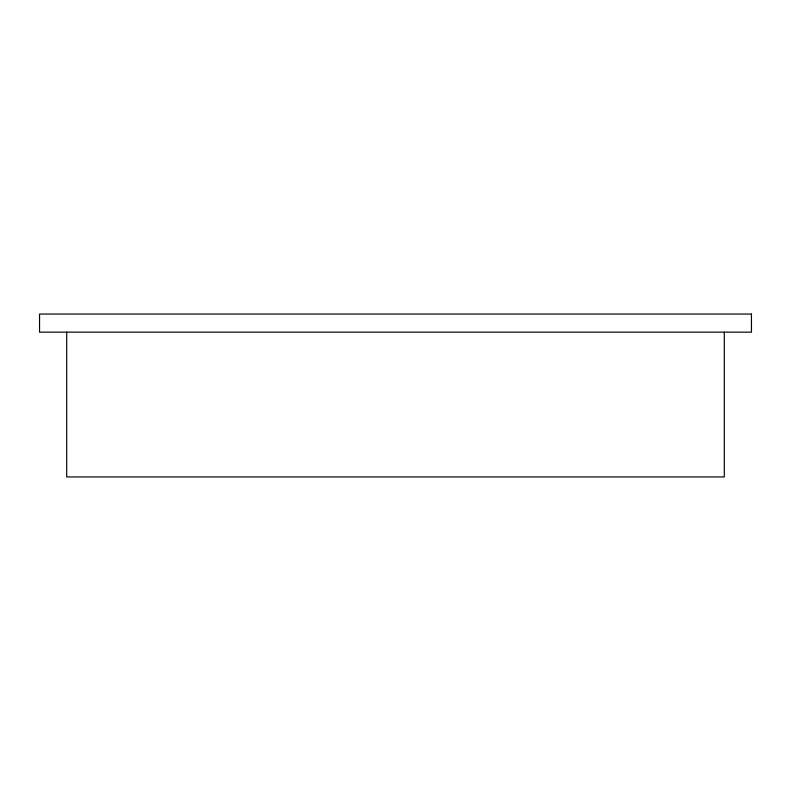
<?xml version="1.0" encoding="UTF-8"?>
<svg xmlns="http://www.w3.org/2000/svg" width="791" height="791" viewBox="0 0 791 791"><rect width="100%" height="100%" fill="white"/><g stroke="black" fill="none" stroke-linecap="round" stroke-linejoin="round"><path stroke-width="1.19" d="M724.299 332.151L724.299 476.943L66.701 476.943L66.701 332.151M751.45 314.057L39.55 314.057L39.55 332.151L751.45 332.151L751.45 314.057"/></g></svg>
